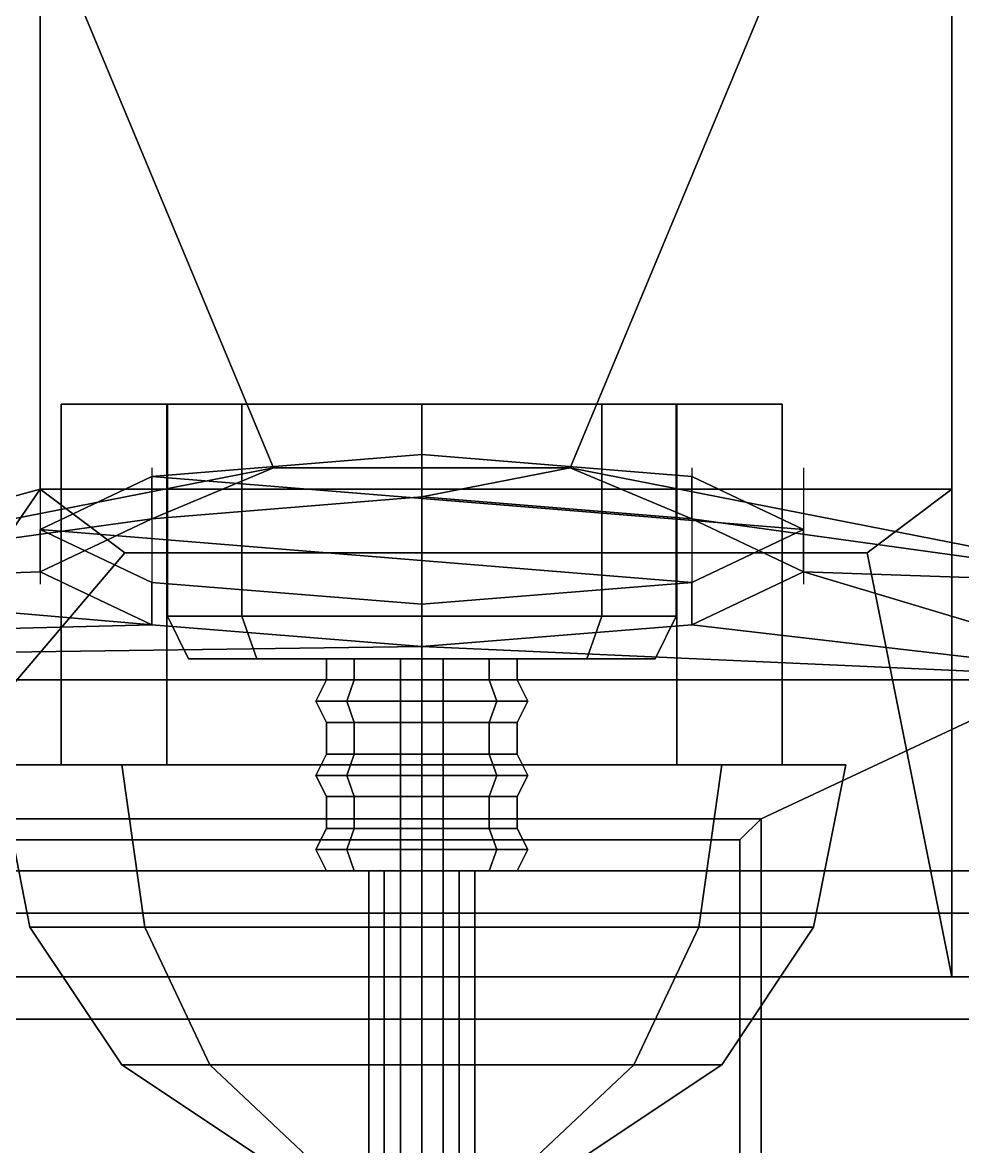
# Model space of a CAD drawing. Header units: millimetres. Extents: x -1.1 to 1, y -2.2 to 3.06.
# Drawn here: x 0.212 to 0.655, y -0.93 to -0.4 of the extents above; entities that cross this region are included whole.
import ezdxf

# ---------------------------------------------------------------- set-up
doc = ezdxf.new("R2010")
doc.units = ezdxf.units.MM
for name, color, linetype in [('_tmp', 4, 'Continuous'), ('hull_c2p', 3, 'Continuous'), ('hull_tks', 7, 'Continuous'), ('internals_c2p', 1, 'Continuous'), ('seats_c2p', 3, 'Continuous'), ('sleeve', 5, 'Continuous'), ('sleeve_mg', 5, 'Continuous'), ('tent_c2p', 2, 'Continuous')]:
    doc.layers.add(name, color=color, linetype=linetype)

msp = doc.modelspace()

# ---------------------------------------------------------------- linework, layer by layer
msp.add_3dface([(0.7, 0.85, 0.35), (0.7, -1.19, 0.35), (-0.7, -1.19, 0.35), (-0.7, 0.85, 0.35)])
at = {"layer": '_tmp', "extrusion": (-1, 0, 0)}
for p, q in [((0.4, -0.60373, 1.24), (0.27272, -0.61406, 1.18728)), ((0.52728, -0.61406, 1.18728), (0.4, -0.60373, 1.24)), ((0.22, -0.61, 1.31), (0.22, -0.6649, 1.03)), ((0.27272, -0.61406, 1.18728), (0.22, -0.63902, 1.06)), ((0.27272, -0.61, 1.31), (0.27272, -0.6649, 1.03)), ((0.4, -0.61, 1.31), (0.4, -0.6649, 1.03)), ((0.58, -0.63902, 1.06), (0.52728, -0.61406, 1.18728)), ((0.58, -0.61, 1.31), (0.58, -0.6649, 1.03)), ((0.4, -0.62373, 1.24), (0.27272, -0.63406, 1.18728)), ((0.52728, -0.63406, 1.18728), (0.4, -0.62373, 1.24)), ((0.27272, -0.63406, 1.18728), (0.22, -0.65902, 1.06)), ((0.58, -0.65902, 1.06), (0.52728, -0.63406, 1.18728)), ((0.22, -0.63902, 1.06), (0.27272, -0.66398, 0.93272)), ((0.52728, -0.66398, 0.93272), (0.58, -0.63902, 1.06)), ((0.22, -0.65902, 1.06), (0.27272, -0.68398, 0.93272)), ((0.52728, -0.68398, 0.93272), (0.58, -0.65902, 1.06)), ((0.4, -0.67431, 0.88), (0.27272, -0.66398, 0.93272)), ((0.52728, -0.66398, 0.93272), (0.4, -0.67431, 0.88)), ((0.4, -0.69431, 0.88), (0.27272, -0.68398, 0.93272)), ((0.52728, -0.68398, 0.93272), (0.4, -0.69431, 0.88))]:
    msp.add_line(p, q, dxfattribs=at)
at = {"layer": '_tmp', "extrusion": (1, 0, 0)}
msp.add_line((0.52728, -0.61, 1.31), (0.52728, -0.6649, 1.03), dxfattribs=at)
at = {"layer": 'hull_c2p'}
for points in [[(0.7, -0.85, 1.01), (0.7, 1.22, 1.01), (0.65, 1.15, 1.01), (0.65, -0.85, 1.01)], [(-0.66, -0.8, 1.62), (-0.7, -0.8, 1.64), (0.7, -0.8, 1.64), (0.66, -0.8, 1.62)], [(-0.7, -0.8, 1.64), (-0.7, -0.82, 1.64), (0.7, -0.82, 1.64), (0.7, -0.8, 1.64)], [(0.66, -0.82, 1.62), (0.7, -0.82, 1.64), (-0.7, -0.82, 1.64), (-0.66, -0.82, 1.62)], [(0.66, -0.87, 1.01), (0.66, -0.85, 1.01), (0.02, -0.85, 1.01), (0.02, -0.87, 1.01)], [(0.7, -1.3, 0.88), (0.7, -0.87, 1.01), (-0.7, -0.87, 1.01), (-0.7, -1.3, 0.88)]]:
    msp.add_3dface(points, dxfattribs=at)
at = {"layer": 'hull_tks'}
for points in [[(0.05, -0.6649, 1.03), (0.33, -0.61, 1.31), (0.18, -0.25, 1.39), (-0.07, -0.31, 1.15)], [(0.33, -0.61, 1.31), (0.47, -0.61, 1.31), (0.62, -0.25, 1.39), (0.18, -0.25, 1.39)], [(0.47, -0.61, 1.31), (0.75, -0.6649, 1.03), (0.87, -0.31, 1.15), (0.62, -0.25, 1.39)], [(0.27272, -0.61406, 1.18728), (0.4, -0.60373, 1.24), (0.4, -0.62373, 1.24), (0.27272, -0.63406, 1.18728)], [(0.27272, -0.61406, 1.18728), (0.58, -0.63902, 1.06), (0.52728, -0.61406, 1.18728), (0.4, -0.60373, 1.24)], [(0.4, -0.60373, 1.24), (0.52728, -0.61406, 1.18728), (0.52728, -0.63406, 1.18728), (0.4, -0.62373, 1.24)], [(0.05, -0.6649, 1.03), (0.27272, -0.63406, 1.18728), (0.33, -0.61, 1.31), (0.05, -0.6649, 1.03)], [(0.22, -0.63902, 1.06), (0.27272, -0.61406, 1.18728), (0.27272, -0.63406, 1.18728), (0.22, -0.65902, 1.06)], [(0.22, -0.63902, 1.06), (0.52728, -0.66398, 0.93272), (0.58, -0.63902, 1.06), (0.27272, -0.61406, 1.18728)], [(0.27272, -0.63406, 1.18728), (0.4, -0.62373, 1.24), (0.47, -0.61, 1.31), (0.33, -0.61, 1.31)], [(0.4, -0.62373, 1.24), (0.4, -0.62373, 1.24), (0.52728, -0.63406, 1.18728), (0.47, -0.61, 1.31)], [(0.52728, -0.63406, 1.18728), (0.52728, -0.63406, 1.18728), (0.75, -0.6649, 1.03), (0.47, -0.61, 1.31)], [(0.52728, -0.61406, 1.18728), (0.58, -0.63902, 1.06), (0.58, -0.65902, 1.06), (0.52728, -0.63406, 1.18728)], [(0.05, -0.6649, 1.03), (0.22, -0.65902, 1.06), (0.27272, -0.63406, 1.18728), (0.05, -0.6649, 1.03)], [(0.58, -0.65902, 1.06), (0.58, -0.65902, 1.06), (0.75, -0.6649, 1.03), (0.52728, -0.63406, 1.18728)], [(0.27272, -0.66398, 0.93272), (0.22, -0.63902, 1.06), (0.22, -0.65902, 1.06), (0.27272, -0.68398, 0.93272)], [(0.27272, -0.66398, 0.93272), (0.4, -0.67431, 0.88), (0.52728, -0.66398, 0.93272), (0.22, -0.63902, 1.06)], [(0.58, -0.63902, 1.06), (0.52728, -0.66398, 0.93272), (0.52728, -0.68398, 0.93272), (0.58, -0.65902, 1.06)], [(0.05, -0.6649, 1.03), (0.27272, -0.68398, 0.93272), (0.22, -0.65902, 1.06), (0.05, -0.6649, 1.03)], [(0.52728, -0.68398, 0.93272), (0.75, -0.71, 0.8), (0.58, -0.65902, 1.06), (0.52728, -0.68398, 0.93272)], [(0.75, -0.71, 0.8), (0.75, -0.71, 0.8), (0.75, -0.6649, 1.03), (0.58, -0.65902, 1.06)], [(-0.75, -0.71, 0.8), (0.27272, -0.68398, 0.93272), (0.05, -0.6649, 1.03), (-0.75, -0.6649, 1.03)], [(0.4, -0.67431, 0.88), (0.27272, -0.66398, 0.93272), (0.27272, -0.68398, 0.93272), (0.4, -0.69431, 0.88)], [(0.52728, -0.66398, 0.93272), (0.4, -0.67431, 0.88), (0.4, -0.69431, 0.88), (0.52728, -0.68398, 0.93272)], [(-0.75, -0.71, 0.8), (0.4, -0.69431, 0.88), (0.27272, -0.68398, 0.93272), (-0.75, -0.71, 0.8)], [(0.4, -0.69431, 0.88), (0.75, -0.71, 0.8), (0.52728, -0.68398, 0.93272), (0.4, -0.69431, 0.88)], [(-0.75, -0.71, 0.8), (0.75, -0.71, 0.8), (0.4, -0.69431, 0.88), (-0.75, -0.71, 0.8)], [(-0.7, -0.71, 0.8), (0.04, -0.77545, 0.776), (0.56, -0.77545, 0.776), (0.7, -0.71, 0.8)], [(0.56, -0.77545, 0.776), (0.56, -1.12455, 0.648), (0.7, -1.31, 0.58), (0.7, -0.71, 0.8)], [(0.04, -0.77545, 0.776), (0.05, -0.78545, 0.78233), (0.55, -0.78545, 0.78233), (0.56, -0.77545, 0.776)], [(0.55, -0.78545, 0.78233), (0.55, -1.12455, 0.658), (0.56, -1.12455, 0.648), (0.56, -0.77545, 0.776)], [(0.05, -0.78545, 0.78233), (0.05, -1.12455, 0.658), (0.55, -1.12455, 0.658), (0.55, -0.78545, 0.78233)]]:
    msp.add_3dface(points, dxfattribs=at)
at = {"layer": 'internals_c2p'}
for points in [[(0.65, -0.85, 1.01), (0.65, -0.24, 1), (0.65, -0.16, 1), (0.65, 1.15, 1.01)], [(0.65, -0.85, 1.01), (0.65, -0.85, 1.01), (0.65, -0.26, 0.98), (0.65, -0.24, 1)], [(0.65, -0.85, 1.01), (0.65, -0.62, 0.63), (0.65, -0.26, 0.63), (0.65, -0.26, 0.98)], [(0.22, -0.62, 0.36), (0.11, -0.65, 0.36), (0.11, -0.29, 0.36), (0.22, -0.29, 0.36)], [(0.09, -0.81, 0.36), (-0.09, -0.81, 0.36), (0.11, -0.65, 0.36), (0.22, -0.62, 0.36)], [(0.09, -0.85, 0.36), (0.09, -0.81, 0.36), (0.22, -0.62, 0.36), (0.26, -0.65, 0.36)], [(0.65, -0.85, 0.36), (0.65, -0.85, 0.36), (0.61, -0.65, 0.36), (0.65, -0.62, 0.36)], [(0.65, -0.85, 0.36), (0.65, -0.62, 0.36), (0.65, -0.62, 0.63), (0.65, -0.85, 1.01)], [(0.65, -0.85, 0.36), (0.09, -0.85, 0.36), (0.26, -0.65, 0.36), (0.61, -0.65, 0.36)], [(0.65, -0.85, 0.36), (-0.65, -0.85, 0.36), (-0.65, -0.85, 1.01), (0.65, -0.85, 1.01)]]:
    msp.add_3dface(points, dxfattribs=at)
at = {"layer": 'seats_c2p'}
for points in [[(0.65, -0.62, 0.63), (0.22, -0.62, 0.63), (0.22, -0.26, 0.63), (0.65, -0.26, 0.63)], [(0.22, -0.62, 0.63), (0.22, -0.62, 0.36), (0.22, -0.29, 0.36), (0.22, -0.29, 0.63)], [(0.26, -0.65, 0.36), (0.22, -0.62, 0.36), (0.22, -0.62, 0.63), (0.26, -0.65, 0.6)], [(0.61, -0.65, 0.6), (0.26, -0.65, 0.6), (0.22, -0.62, 0.63), (0.65, -0.62, 0.63)], [(0.65, -0.62, 0.36), (0.61, -0.65, 0.36), (0.61, -0.65, 0.6), (0.65, -0.62, 0.63)], [(0.61, -0.65, 0.36), (0.26, -0.65, 0.36), (0.26, -0.65, 0.6), (0.61, -0.65, 0.6)]]:
    msp.add_3dface(points, dxfattribs=at)
at = {"layer": 'sleeve'}
for points in [[(0.27979, -0.58, 1.18021), (0.23, -0.58, 1.06), (0.23, -0.75, 1.06), (0.27979, -0.75, 1.18021)], [(0.23, -0.58, 1.06), (0.27979, -0.58, 0.93979), (0.27979, -0.75, 0.93979), (0.23, -0.75, 1.06)], [(0.4, -0.58, 1.23), (0.27979, -0.58, 1.18021), (0.27979, -0.75, 1.18021), (0.4, -0.75, 1.23)], [(0.27979, -0.58, 0.93979), (0.4, -0.58, 0.89), (0.4, -0.75, 0.89), (0.27979, -0.75, 0.93979)], [(0.52021, -0.58, 1.18021), (0.4, -0.58, 1.23), (0.4, -0.75, 1.23), (0.52021, -0.75, 1.18021)], [(0.4, -0.58, 0.89), (0.52021, -0.58, 0.93979), (0.52021, -0.75, 0.93979), (0.4, -0.75, 0.89)], [(0.57, -0.58, 1.06), (0.52021, -0.58, 1.18021), (0.52021, -0.75, 1.18021), (0.57, -0.75, 1.06)], [(0.52021, -0.58, 0.93979), (0.57, -0.58, 1.06), (0.57, -0.75, 1.06), (0.52021, -0.75, 0.93979)], [(0.26934, -0.82654, 1.19066), (0.25858, -0.75, 1.20142), (0.2, -0.75, 1.06), (0.21522, -0.82654, 1.06)], [(0.21522, -0.82654, 1.06), (0.2, -0.75, 1.06), (0.25858, -0.75, 0.91858), (0.26934, -0.82654, 0.92934)], [(0.27979, -0.75, 1.18021), (0.23, -0.75, 1.06), (0.2, -0.75, 1.06), (0.25858, -0.75, 1.20142)], [(0.23, -0.75, 1.06), (0.27979, -0.75, 0.93979), (0.25858, -0.75, 0.91858), (0.2, -0.75, 1.06)], [(0.4, -0.82654, 1.24478), (0.4, -0.75, 1.26), (0.25858, -0.75, 1.20142), (0.26934, -0.82654, 1.19066)], [(0.26934, -0.82654, 0.92934), (0.25858, -0.75, 0.91858), (0.4, -0.75, 0.86), (0.4, -0.82654, 0.87522)], [(0.4, -0.75, 1.23), (0.27979, -0.75, 1.18021), (0.25858, -0.75, 1.20142), (0.4, -0.75, 1.26)], [(0.27979, -0.75, 0.93979), (0.4, -0.75, 0.89), (0.4, -0.75, 0.86), (0.25858, -0.75, 0.91858)], [(0.53066, -0.82654, 1.19066), (0.54142, -0.75, 1.20142), (0.4, -0.75, 1.26), (0.4, -0.82654, 1.24478)], [(0.4, -0.82654, 0.87522), (0.4, -0.75, 0.86), (0.54142, -0.75, 0.91858), (0.53066, -0.82654, 0.92934)], [(0.4, -0.75, 0.89), (0.52021, -0.75, 0.93979), (0.54142, -0.75, 0.91858), (0.4, -0.75, 0.86)], [(0.52021, -0.75, 1.18021), (0.4, -0.75, 1.23), (0.4, -0.75, 1.26), (0.54142, -0.75, 1.20142)], [(0.52021, -0.75, 0.93979), (0.57, -0.75, 1.06), (0.6, -0.75, 1.06), (0.54142, -0.75, 0.91858)], [(0.57, -0.75, 1.06), (0.52021, -0.75, 1.18021), (0.54142, -0.75, 1.20142), (0.6, -0.75, 1.06)], [(0.58478, -0.82654, 1.06), (0.6, -0.75, 1.06), (0.54142, -0.75, 1.20142), (0.53066, -0.82654, 1.19066)], [(0.53066, -0.82654, 0.92934), (0.54142, -0.75, 0.91858), (0.6, -0.75, 1.06), (0.58478, -0.82654, 1.06)], [(0.3, -0.89142, 1.16), (0.26934, -0.82654, 1.19066), (0.21522, -0.82654, 1.06), (0.25858, -0.89142, 1.06)], [(0.25858, -0.89142, 1.06), (0.21522, -0.82654, 1.06), (0.26934, -0.82654, 0.92934), (0.3, -0.89142, 0.96)], [(0.4, -0.89142, 1.20142), (0.4, -0.82654, 1.24478), (0.26934, -0.82654, 1.19066), (0.3, -0.89142, 1.16)], [(0.3, -0.89142, 0.96), (0.26934, -0.82654, 0.92934), (0.4, -0.82654, 0.87522), (0.4, -0.89142, 0.91858)], [(0.5, -0.89142, 1.16), (0.53066, -0.82654, 1.19066), (0.4, -0.82654, 1.24478), (0.4, -0.89142, 1.20142)], [(0.4, -0.89142, 0.91858), (0.4, -0.82654, 0.87522), (0.53066, -0.82654, 0.92934), (0.5, -0.89142, 0.96)], [(0.54142, -0.89142, 1.06), (0.58478, -0.82654, 1.06), (0.53066, -0.82654, 1.19066), (0.5, -0.89142, 1.16)], [(0.5, -0.89142, 0.96), (0.53066, -0.82654, 0.92934), (0.58478, -0.82654, 1.06), (0.54142, -0.89142, 1.06)], [(0.34588, -0.93478, 1.11412), (0.3, -0.89142, 1.16), (0.25858, -0.89142, 1.06), (0.32346, -0.93478, 1.06)], [(0.32346, -0.93478, 1.06), (0.25858, -0.89142, 1.06), (0.3, -0.89142, 0.96), (0.34588, -0.93478, 1.00588)], [(0.4, -0.93478, 1.13654), (0.4, -0.89142, 1.20142), (0.3, -0.89142, 1.16), (0.34588, -0.93478, 1.11412)], [(0.34588, -0.93478, 1.00588), (0.3, -0.89142, 0.96), (0.4, -0.89142, 0.91858), (0.4, -0.93478, 0.98346)], [(0.45412, -0.93478, 1.11412), (0.5, -0.89142, 1.16), (0.4, -0.89142, 1.20142), (0.4, -0.93478, 1.13654)], [(0.4, -0.93478, 0.98346), (0.4, -0.89142, 0.91858), (0.5, -0.89142, 0.96), (0.45412, -0.93478, 1.00588)], [(0.47654, -0.93478, 1.06), (0.54142, -0.89142, 1.06), (0.5, -0.89142, 1.16), (0.45412, -0.93478, 1.11412)], [(0.45412, -0.93478, 1.00588), (0.5, -0.89142, 0.96), (0.54142, -0.89142, 1.06), (0.47654, -0.93478, 1.06)]]:
    msp.add_3dface(points, dxfattribs=at)
at = {"layer": 'sleeve_mg'}
for points in [[(0.31515, -0.58, 1.14485), (0.28, -0.58, 1.06), (0.28, -0.68, 1.06), (0.31515, -0.68, 1.14485)], [(0.28, -0.58, 1.06), (0.31515, -0.58, 0.97515), (0.31515, -0.68, 0.97515), (0.28, -0.68, 1.06)], [(0.4, -0.58, 1.18), (0.31515, -0.58, 1.14485), (0.31515, -0.68, 1.14485), (0.4, -0.68, 1.18)], [(0.31515, -0.58, 0.97515), (0.4, -0.58, 0.94), (0.4, -0.68, 0.94), (0.31515, -0.68, 0.97515)], [(0.48485, -0.58, 1.14485), (0.4, -0.58, 1.18), (0.4, -0.68, 1.18), (0.48485, -0.68, 1.14485)], [(0.4, -0.58, 0.94), (0.48485, -0.58, 0.97515), (0.48485, -0.68, 0.97515), (0.4, -0.68, 0.94)], [(0.52, -0.58, 1.06), (0.48485, -0.58, 1.14485), (0.48485, -0.68, 1.14485), (0.52, -0.68, 1.06)], [(0.48485, -0.58, 0.97515), (0.52, -0.58, 1.06), (0.52, -0.68, 1.06), (0.48485, -0.68, 0.97515)], [(0.32222, -0.7, 0.98222), (0.29, -0.7, 1.06), (0.28, -0.68, 1.06), (0.31515, -0.68, 0.97515)], [(0.29, -0.7, 1.06), (0.32222, -0.7, 1.13778), (0.31515, -0.68, 1.14485), (0.28, -0.68, 1.06)], [(0.4, -0.7, 0.95), (0.32222, -0.7, 0.98222), (0.31515, -0.68, 0.97515), (0.4, -0.68, 0.94)], [(0.32222, -0.7, 1.13778), (0.4, -0.7, 1.17), (0.4, -0.68, 1.18), (0.31515, -0.68, 1.14485)], [(0.47778, -0.7, 0.98222), (0.4, -0.7, 0.95), (0.4, -0.68, 0.94), (0.48485, -0.68, 0.97515)], [(0.4, -0.7, 1.17), (0.47778, -0.7, 1.13778), (0.48485, -0.68, 1.14485), (0.4, -0.68, 1.18)], [(0.51, -0.7, 1.06), (0.47778, -0.7, 0.98222), (0.48485, -0.68, 0.97515), (0.52, -0.68, 1.06)], [(0.47778, -0.7, 1.13778), (0.51, -0.7, 1.06), (0.52, -0.68, 1.06), (0.48485, -0.68, 1.14485)], [(0.32222, -0.7, 1.13778), (0.29, -0.7, 1.06), (0.355, -0.7, 1.06), (0.36818, -0.7, 1.09182)], [(0.29, -0.7, 1.06), (0.32222, -0.7, 0.98222), (0.36818, -0.7, 1.02818), (0.355, -0.7, 1.06)], [(0.4, -0.7, 1.17), (0.32222, -0.7, 1.13778), (0.36818, -0.7, 1.09182), (0.4, -0.7, 1.105)], [(0.32222, -0.7, 0.98222), (0.4, -0.7, 0.95), (0.4, -0.7, 1.015), (0.36818, -0.7, 1.02818)], [(0.36818, -0.7, 1.09182), (0.355, -0.7, 1.06), (0.355, -0.71, 1.06), (0.36818, -0.71, 1.09182)], [(0.355, -0.7, 1.06), (0.36818, -0.7, 1.02818), (0.36818, -0.71, 1.02818), (0.355, -0.71, 1.06)], [(0.4, -0.7, 1.105), (0.36818, -0.7, 1.09182), (0.36818, -0.71, 1.09182), (0.4, -0.71, 1.105)], [(0.36818, -0.7, 1.02818), (0.4, -0.7, 1.015), (0.4, -0.71, 1.015), (0.36818, -0.71, 1.02818)], [(0.4, -0.7, 1.02), (0.39, -0.7, 1.01), (0.39, -0.945, 1.01), (0.4, -0.945, 1.02)], [(0.39, -0.7, 1.01), (0.4, -0.7, 1), (0.4, -0.945, 1), (0.39, -0.945, 1.01)], [(0.41, -0.7, 1.01), (0.4, -0.7, 1.02), (0.4, -0.945, 1.02), (0.41, -0.945, 1.01)], [(0.4, -0.7, 1), (0.41, -0.7, 1.01), (0.41, -0.945, 1.01), (0.4, -0.945, 1)], [(0.43182, -0.7, 1.09182), (0.4, -0.7, 1.105), (0.4, -0.71, 1.105), (0.43182, -0.71, 1.09182)], [(0.4, -0.7, 1.015), (0.43182, -0.7, 1.02818), (0.43182, -0.71, 1.02818), (0.4, -0.71, 1.015)], [(0.4, -0.7, 0.95), (0.47778, -0.7, 0.98222), (0.43182, -0.7, 1.02818), (0.4, -0.7, 1.015)], [(0.47778, -0.7, 1.13778), (0.4, -0.7, 1.17), (0.4, -0.7, 1.105), (0.43182, -0.7, 1.09182)], [(0.445, -0.7, 1.06), (0.43182, -0.7, 1.09182), (0.43182, -0.71, 1.09182), (0.445, -0.71, 1.06)], [(0.43182, -0.7, 1.02818), (0.445, -0.7, 1.06), (0.445, -0.71, 1.06), (0.43182, -0.71, 1.02818)], [(0.47778, -0.7, 0.98222), (0.51, -0.7, 1.06), (0.445, -0.7, 1.06), (0.43182, -0.7, 1.02818)], [(0.51, -0.7, 1.06), (0.47778, -0.7, 1.13778), (0.43182, -0.7, 1.09182), (0.445, -0.7, 1.06)], [(0.36464, -0.72, 1.02464), (0.35, -0.72, 1.06), (0.355, -0.71, 1.06), (0.36818, -0.71, 1.02818)], [(0.35, -0.72, 1.06), (0.36464, -0.72, 1.09536), (0.36818, -0.71, 1.09182), (0.355, -0.71, 1.06)], [(0.4, -0.72, 1.01), (0.36464, -0.72, 1.02464), (0.36818, -0.71, 1.02818), (0.4, -0.71, 1.015)], [(0.36464, -0.72, 1.09536), (0.4, -0.72, 1.11), (0.4, -0.71, 1.105), (0.36818, -0.71, 1.09182)], [(0.43536, -0.72, 1.02464), (0.4, -0.72, 1.01), (0.4, -0.71, 1.015), (0.43182, -0.71, 1.02818)], [(0.4, -0.72, 1.11), (0.43536, -0.72, 1.09536), (0.43182, -0.71, 1.09182), (0.4, -0.71, 1.105)], [(0.45, -0.72, 1.06), (0.43536, -0.72, 1.02464), (0.43182, -0.71, 1.02818), (0.445, -0.71, 1.06)], [(0.43536, -0.72, 1.09536), (0.45, -0.72, 1.06), (0.445, -0.71, 1.06), (0.43182, -0.71, 1.09182)], [(0.36464, -0.72, 1.09536), (0.35, -0.72, 1.06), (0.355, -0.73, 1.06), (0.36818, -0.73, 1.09182)], [(0.35, -0.72, 1.06), (0.36464, -0.72, 1.02464), (0.36818, -0.73, 1.02818), (0.355, -0.73, 1.06)], [(0.4, -0.72, 1.11), (0.36464, -0.72, 1.09536), (0.36818, -0.73, 1.09182), (0.4, -0.73, 1.105)], [(0.36464, -0.72, 1.02464), (0.4, -0.72, 1.01), (0.4, -0.73, 1.015), (0.36818, -0.73, 1.02818)], [(0.43536, -0.72, 1.09536), (0.4, -0.72, 1.11), (0.4, -0.73, 1.105), (0.43182, -0.73, 1.09182)], [(0.4, -0.72, 1.01), (0.43536, -0.72, 1.02464), (0.43182, -0.73, 1.02818), (0.4, -0.73, 1.015)], [(0.45, -0.72, 1.06), (0.43536, -0.72, 1.09536), (0.43182, -0.73, 1.09182), (0.445, -0.73, 1.06)], [(0.43536, -0.72, 1.02464), (0.45, -0.72, 1.06), (0.445, -0.73, 1.06), (0.43182, -0.73, 1.02818)], [(0.36818, -0.73, 1.09182), (0.355, -0.73, 1.06), (0.355, -0.745, 1.06), (0.36818, -0.745, 1.09182)], [(0.355, -0.73, 1.06), (0.36818, -0.73, 1.02818), (0.36818, -0.745, 1.02818), (0.355, -0.745, 1.06)], [(0.4, -0.73, 1.105), (0.36818, -0.73, 1.09182), (0.36818, -0.745, 1.09182), (0.4, -0.745, 1.105)], [(0.36818, -0.73, 1.02818), (0.4, -0.73, 1.015), (0.4, -0.745, 1.015), (0.36818, -0.745, 1.02818)], [(0.43182, -0.73, 1.09182), (0.4, -0.73, 1.105), (0.4, -0.745, 1.105), (0.43182, -0.745, 1.09182)], [(0.4, -0.73, 1.015), (0.43182, -0.73, 1.02818), (0.43182, -0.745, 1.02818), (0.4, -0.745, 1.015)], [(0.445, -0.73, 1.06), (0.43182, -0.73, 1.09182), (0.43182, -0.745, 1.09182), (0.445, -0.745, 1.06)], [(0.43182, -0.73, 1.02818), (0.445, -0.73, 1.06), (0.445, -0.745, 1.06), (0.43182, -0.745, 1.02818)], [(0.36464, -0.755, 1.02464), (0.35, -0.755, 1.06), (0.355, -0.745, 1.06), (0.36818, -0.745, 1.02818)], [(0.35, -0.755, 1.06), (0.36464, -0.755, 1.09536), (0.36818, -0.745, 1.09182), (0.355, -0.745, 1.06)], [(0.4, -0.755, 1.01), (0.36464, -0.755, 1.02464), (0.36818, -0.745, 1.02818), (0.4, -0.745, 1.015)], [(0.36464, -0.755, 1.09536), (0.4, -0.755, 1.11), (0.4, -0.745, 1.105), (0.36818, -0.745, 1.09182)], [(0.43536, -0.755, 1.02464), (0.4, -0.755, 1.01), (0.4, -0.745, 1.015), (0.43182, -0.745, 1.02818)], [(0.4, -0.755, 1.11), (0.43536, -0.755, 1.09536), (0.43182, -0.745, 1.09182), (0.4, -0.745, 1.105)], [(0.45, -0.755, 1.06), (0.43536, -0.755, 1.02464), (0.43182, -0.745, 1.02818), (0.445, -0.745, 1.06)], [(0.43536, -0.755, 1.09536), (0.45, -0.755, 1.06), (0.445, -0.745, 1.06), (0.43182, -0.745, 1.09182)], [(0.36464, -0.755, 1.09536), (0.35, -0.755, 1.06), (0.355, -0.765, 1.06), (0.36818, -0.765, 1.09182)], [(0.35, -0.755, 1.06), (0.36464, -0.755, 1.02464), (0.36818, -0.765, 1.02818), (0.355, -0.765, 1.06)], [(0.4, -0.755, 1.11), (0.36464, -0.755, 1.09536), (0.36818, -0.765, 1.09182), (0.4, -0.765, 1.105)], [(0.36464, -0.755, 1.02464), (0.4, -0.755, 1.01), (0.4, -0.765, 1.015), (0.36818, -0.765, 1.02818)], [(0.43536, -0.755, 1.09536), (0.4, -0.755, 1.11), (0.4, -0.765, 1.105), (0.43182, -0.765, 1.09182)], [(0.4, -0.755, 1.01), (0.43536, -0.755, 1.02464), (0.43182, -0.765, 1.02818), (0.4, -0.765, 1.015)], [(0.45, -0.755, 1.06), (0.43536, -0.755, 1.09536), (0.43182, -0.765, 1.09182), (0.445, -0.765, 1.06)], [(0.43536, -0.755, 1.02464), (0.45, -0.755, 1.06), (0.445, -0.765, 1.06), (0.43182, -0.765, 1.02818)], [(0.36818, -0.765, 1.09182), (0.355, -0.765, 1.06), (0.355, -0.78, 1.06), (0.36818, -0.78, 1.09182)], [(0.355, -0.765, 1.06), (0.36818, -0.765, 1.02818), (0.36818, -0.78, 1.02818), (0.355, -0.78, 1.06)], [(0.4, -0.765, 1.105), (0.36818, -0.765, 1.09182), (0.36818, -0.78, 1.09182), (0.4, -0.78, 1.105)], [(0.36818, -0.765, 1.02818), (0.4, -0.765, 1.015), (0.4, -0.78, 1.015), (0.36818, -0.78, 1.02818)], [(0.43182, -0.765, 1.09182), (0.4, -0.765, 1.105), (0.4, -0.78, 1.105), (0.43182, -0.78, 1.09182)], [(0.4, -0.765, 1.015), (0.43182, -0.765, 1.02818), (0.43182, -0.78, 1.02818), (0.4, -0.78, 1.015)], [(0.445, -0.765, 1.06), (0.43182, -0.765, 1.09182), (0.43182, -0.78, 1.09182), (0.445, -0.78, 1.06)], [(0.43182, -0.765, 1.02818), (0.445, -0.765, 1.06), (0.445, -0.78, 1.06), (0.43182, -0.78, 1.02818)], [(0.36464, -0.79, 1.02464), (0.35, -0.79, 1.06), (0.355, -0.78, 1.06), (0.36818, -0.78, 1.02818)], [(0.35, -0.79, 1.06), (0.36464, -0.79, 1.09536), (0.36818, -0.78, 1.09182), (0.355, -0.78, 1.06)], [(0.4, -0.79, 1.01), (0.36464, -0.79, 1.02464), (0.36818, -0.78, 1.02818), (0.4, -0.78, 1.015)], [(0.36464, -0.79, 1.09536), (0.4, -0.79, 1.11), (0.4, -0.78, 1.105), (0.36818, -0.78, 1.09182)], [(0.43536, -0.79, 1.02464), (0.4, -0.79, 1.01), (0.4, -0.78, 1.015), (0.43182, -0.78, 1.02818)], [(0.4, -0.79, 1.11), (0.43536, -0.79, 1.09536), (0.43182, -0.78, 1.09182), (0.4, -0.78, 1.105)], [(0.45, -0.79, 1.06), (0.43536, -0.79, 1.02464), (0.43182, -0.78, 1.02818), (0.445, -0.78, 1.06)], [(0.43536, -0.79, 1.09536), (0.45, -0.79, 1.06), (0.445, -0.78, 1.06), (0.43182, -0.78, 1.09182)], [(0.36464, -0.79, 1.09536), (0.35, -0.79, 1.06), (0.355, -0.8, 1.06), (0.36818, -0.8, 1.09182)], [(0.35, -0.79, 1.06), (0.36464, -0.79, 1.02464), (0.36818, -0.8, 1.02818), (0.355, -0.8, 1.06)], [(0.4, -0.79, 1.11), (0.36464, -0.79, 1.09536), (0.36818, -0.8, 1.09182), (0.4, -0.8, 1.105)], [(0.36464, -0.79, 1.02464), (0.4, -0.79, 1.01), (0.4, -0.8, 1.015), (0.36818, -0.8, 1.02818)], [(0.43536, -0.79, 1.09536), (0.4, -0.79, 1.11), (0.4, -0.8, 1.105), (0.43182, -0.8, 1.09182)], [(0.4, -0.79, 1.01), (0.43536, -0.79, 1.02464), (0.43182, -0.8, 1.02818), (0.4, -0.8, 1.015)], [(0.45, -0.79, 1.06), (0.43536, -0.79, 1.09536), (0.43182, -0.8, 1.09182), (0.445, -0.8, 1.06)], [(0.43536, -0.79, 1.02464), (0.45, -0.79, 1.06), (0.445, -0.8, 1.06), (0.43182, -0.8, 1.02818)], [(0.36818, -0.8, 1.09182), (0.355, -0.8, 1.06), (0.375, -0.8, 1.06), (0.38232, -0.8, 1.07768)], [(0.355, -0.8, 1.06), (0.36818, -0.8, 1.02818), (0.38232, -0.8, 1.04232), (0.375, -0.8, 1.06)], [(0.4, -0.8, 1.105), (0.36818, -0.8, 1.09182), (0.38232, -0.8, 1.07768), (0.4, -0.8, 1.085)], [(0.36818, -0.8, 1.02818), (0.4, -0.8, 1.015), (0.4, -0.8, 1.035), (0.38232, -0.8, 1.04232)], [(0.38232, -0.8, 1.07768), (0.375, -0.8, 1.06), (0.375, -0.945, 1.06), (0.38232, -0.945, 1.07768)], [(0.375, -0.8, 1.06), (0.38232, -0.8, 1.04232), (0.38232, -0.945, 1.04232), (0.375, -0.945, 1.06)], [(0.4, -0.8, 1.085), (0.38232, -0.8, 1.07768), (0.38232, -0.945, 1.07768), (0.4, -0.945, 1.085)], [(0.38232, -0.8, 1.04232), (0.4, -0.8, 1.035), (0.4, -0.945, 1.035), (0.38232, -0.945, 1.04232)], [(0.41768, -0.8, 1.07768), (0.4, -0.8, 1.085), (0.4, -0.945, 1.085), (0.41768, -0.945, 1.07768)], [(0.4, -0.8, 1.035), (0.41768, -0.8, 1.04232), (0.41768, -0.945, 1.04232), (0.4, -0.945, 1.035)], [(0.4, -0.8, 1.015), (0.43182, -0.8, 1.02818), (0.41768, -0.8, 1.04232), (0.4, -0.8, 1.035)], [(0.43182, -0.8, 1.09182), (0.4, -0.8, 1.105), (0.4, -0.8, 1.085), (0.41768, -0.8, 1.07768)], [(0.425, -0.8, 1.06), (0.41768, -0.8, 1.07768), (0.41768, -0.945, 1.07768), (0.425, -0.945, 1.06)], [(0.41768, -0.8, 1.04232), (0.425, -0.8, 1.06), (0.425, -0.945, 1.06), (0.41768, -0.945, 1.04232)], [(0.43182, -0.8, 1.02818), (0.445, -0.8, 1.06), (0.425, -0.8, 1.06), (0.41768, -0.8, 1.04232)], [(0.445, -0.8, 1.06), (0.43182, -0.8, 1.09182), (0.41768, -0.8, 1.07768), (0.425, -0.8, 1.06)]]:
    msp.add_3dface(points, dxfattribs=at)
at = {"layer": 'tent_c2p'}
msp.add_3dface([(0.8, 0.09, 1.74), (-0.8, 0.09, 1.74), (-0.7, -0.8, 1.64), (0.7, -0.8, 1.64)], dxfattribs=at)

doc.saveas('drawing.dxf')
